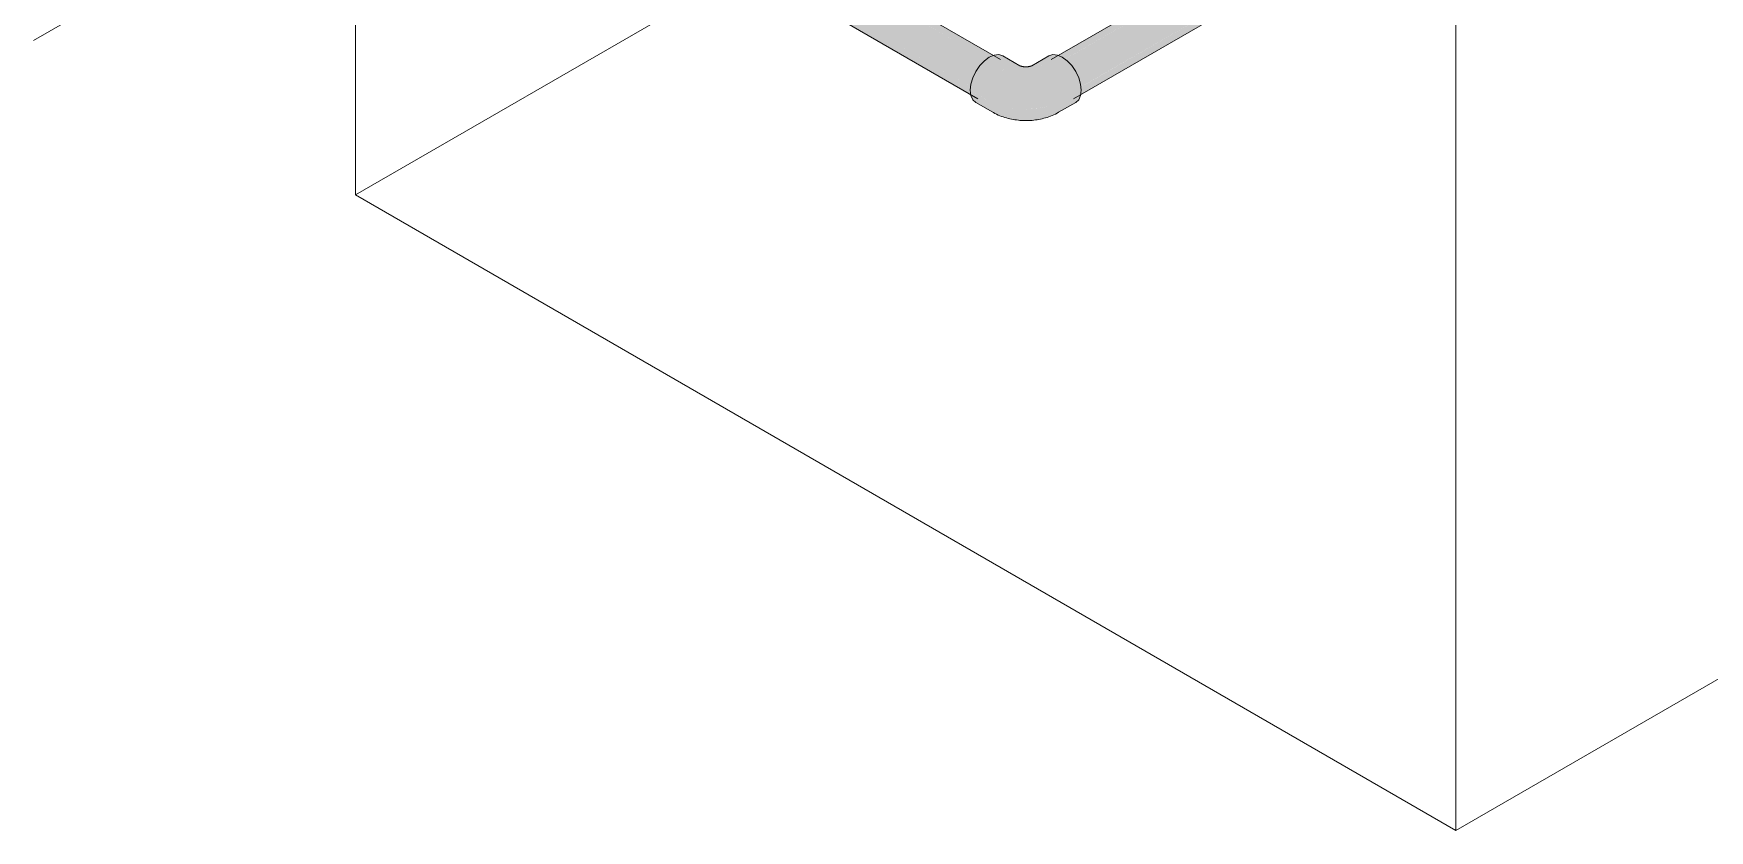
# Model space of a CAD drawing. Header units: millimetres. Extents: x -3207 to 1412, y 342 to 5433.
# Drawn here: x -3207 to -870, y 342 to 1452 of the extents above; entities that cross this region are included whole.
import ezdxf

# ---------------------------------------------------------------- set-up
doc = ezdxf.new("R2010")
doc.units = ezdxf.units.MM
for name, color, linetype, lineweight in [('A-_ANNOTSPNO_A', 7, 'Continuous', 9), ('A-_FLORLEVL_E', 7, 'Continuous', 9), ('M-_WATR----_E', 5, 'Continuous', 9)]:
    doc.layers.add(name, color=color, linetype=linetype, lineweight=lineweight)

# ---------------------------------------------------------------- blocks, each defined once
blk = doc.blocks.new('COMER_EL50_U-PVC отвод 90 - DN16-DN315 _Grey_-570492-В10 Аксонометрия')
at = {"layer": 'M-_WATR----_E', "lineweight": 20}
for points in [[(-1877.1, 1359.7), (-1876.2, 1368.2), (-1873.5, 1377.1), (-1869.3, 1385.9), (-1863.8, 1393.9), (-1857.4, 1400.7), (-1850.6, 1405.7), (-1843.7, 1408.6), (-1837.3, 1409.2), (-1831.8, 1407.5), (-1855.7, 1421.3), (-1861.1, 1423), (-1867.5, 1422.3), (-1874.4, 1419.4), (-1881.3, 1414.4), (-1887.7, 1407.7), (-1893.2, 1399.6), (-1897.4, 1390.8), (-1900, 1381.9), (-1900.9, 1373.5), (-1880.1, 1361.5)], [(-1823.5, 1346.9), (-1806.9, 1348.1), (-1793.6, 1350.5), (-1781.4, 1354.3), (-1769.9, 1359.7), (-1770.8, 1368.2), (-1773.4, 1377.1), (-1778.1, 1386.5), (-1783.1, 1393.9), (-1789.5, 1400.7), (-1796.4, 1405.7), (-1803.6, 1408.6), (-1809.7, 1409.2), (-1818.8, 1406.3), (-1822.7, 1405.9), (-1830.3, 1406.9), (-1831.8, 1407.5), (-1837.3, 1409.2), (-1843.7, 1408.6), (-1850.6, 1405.7), (-1858, 1400.1), (-1863.8, 1393.9), (-1869.3, 1385.9), (-1873.5, 1377.1), (-1876.2, 1368.2), (-1877.1, 1359.7), (-1865.6, 1354.3), (-1852.5, 1350.2), (-1836.4, 1347.6), (-1829.1, 1347.2)], [(-1769.9, 1359.7), (-1746.1, 1373.5), (-1747, 1381.9), (-1749.6, 1390.8), (-1754.1, 1400.1), (-1759.3, 1407.7), (-1765.7, 1414.4), (-1772.6, 1419.4), (-1779.4, 1422.3), (-1785.8, 1423), (-1791.3, 1421.3), (-1815.2, 1407.5), (-1809.7, 1409.2), (-1803.3, 1408.6), (-1796.4, 1405.7), (-1789, 1400.1), (-1783.1, 1393.9), (-1777.7, 1385.9), (-1773.4, 1377.1), (-1770.8, 1368.2)], [(-1869.3, 1342.6), (-1873.5, 1346.5), (-1876.2, 1352.3), (-1877.1, 1359.7), (-1900.9, 1373.5), (-1900, 1366.1), (-1896.8, 1359.7), (-1893.2, 1356.3), (-1869.6, 1342.7)], [(-1825.9, 1331.1), (-1819, 1331.2), (-1811, 1332), (-1802.7, 1333.2), (-1793.6, 1335.8), (-1785.8, 1338.7), (-1777.7, 1342.6), (-1773.4, 1346.5), (-1770.8, 1352.3), (-1769.9, 1359.7), (-1781.4, 1354.3), (-1794.5, 1350.2), (-1808.7, 1347.8), (-1823.5, 1346.9), (-1840.1, 1348.1), (-1854.6, 1350.9), (-1865.6, 1354.3), (-1877.1, 1359.7), (-1876.2, 1352.3), (-1873.5, 1346.5), (-1869.3, 1342.6), (-1860.1, 1338.1), (-1852.3, 1335.4), (-1843.3, 1333), (-1834.2, 1331.7), (-1827.6, 1331.2)], [(-1777.7, 1342.6), (-1753.8, 1356.3), (-1749.6, 1360.2), (-1747, 1366.1), (-1746.1, 1373.5), (-1769.9, 1359.7), (-1770.8, 1352.3), (-1773.4, 1346.5)]]:
    blk.add_hatch(color=47, dxfattribs=at).paths.add_polyline_path(points)
at = {"layer": 'M-_WATR----_E', "color": 66, "lineweight": 20}
for p, q in [((-1831.8, 1407.5), (-1855.7, 1421.3)), ((-1791.3, 1421.3), (-1815.2, 1407.5)), ((-1893.2, 1356.3), (-1869.3, 1342.6)), ((-1777.7, 1342.6), (-1753.8, 1356.3))]:
    blk.add_line(p, q, dxfattribs=at)
for points in [[(-1900.9, 1373.5, 0), (-1900, 1381.9, 0), (-1897.4, 1390.8, 0), (-1893.2, 1399.6, 0), (-1887.7, 1407.7, 0), (-1881.3, 1414.4, 0), (-1874.4, 1419.4, 0), (-1867.5, 1422.3, 0), (-1861.1, 1423, 0), (-1855.7, 1421.3, 0)], [(-1831.8, 1407.5, 0), (-1831.8, 1407.5, 0), (-1831.7, 1407.5, 0), (-1831.6, 1407.4, 0), (-1831.3, 1407.3, 0), (-1831.1, 1407.2, 0), (-1830.7, 1407.1, 0), (-1830.4, 1407, 0), (-1830, 1406.9, 0), (-1829.5, 1406.7, 0), (-1829, 1406.6, 0), (-1828.5, 1406.5, 0), (-1827.9, 1406.4, 0), (-1827.3, 1406.3, 0), (-1826.7, 1406.2, 0), (-1826.1, 1406.2, 0), (-1825.5, 1406.1, 0), (-1824.8, 1406.1, 0), (-1824.2, 1406.1, 0), (-1823.5, 1406.1, 0), (-1822.8, 1406.1, 0), (-1822.2, 1406.1, 0), (-1821.5, 1406.1, 0), (-1820.9, 1406.2, 0), (-1820.2, 1406.2, 0), (-1819.6, 1406.3, 0), (-1819, 1406.4, 0), (-1818.5, 1406.5, 0), (-1818, 1406.6, 0), (-1817.5, 1406.7, 0), (-1817, 1406.9, 0), (-1816.6, 1407, 0), (-1816.2, 1407.1, 0), (-1815.9, 1407.2, 0), (-1815.6, 1407.3, 0), (-1815.4, 1407.4, 0), (-1815.3, 1407.5, 0), (-1815.2, 1407.5, 0), (-1815.1, 1407.5, 0)], [(-1791.3, 1421.3, 0), (-1785.8, 1423, 0), (-1779.4, 1422.3, 0), (-1772.6, 1419.4, 0), (-1765.7, 1414.4, 0), (-1759.3, 1407.7, 0), (-1753.8, 1399.6, 0), (-1749.6, 1390.8, 0), (-1747, 1381.9, 0), (-1746.1, 1373.5, 0)], [(-1893.2, 1356.3, 0), (-1897.4, 1360.2, 0), (-1900, 1366.1, 0), (-1900.9, 1373.5, 0)], [(-1746.1, 1373.5, 0), (-1747, 1366.1, 0), (-1749.6, 1360.2, 0), (-1753.8, 1356.3, 0)], [(-1777.7, 1342.6, 0), (-1779.9, 1341.3, 0), (-1782.1, 1340.2, 0), (-1784.4, 1339.1, 0), (-1786.6, 1338.1, 0), (-1788.9, 1337.2, 0), (-1791.2, 1336.4, 0), (-1793.5, 1335.6, 0), (-1795.9, 1334.9, 0), (-1798.2, 1334.3, 0), (-1800.5, 1333.7, 0), (-1802.9, 1333.2, 0), (-1805.3, 1332.7, 0), (-1807.6, 1332.3, 0), (-1810, 1331.9, 0), (-1812.4, 1331.7, 0), (-1814.8, 1331.4, 0), (-1817.2, 1331.3, 0), (-1819.6, 1331.1, 0), (-1822, 1331.1, 0), (-1824.4, 1331.1, 0), (-1826.8, 1331.1, 0), (-1829.2, 1331.2, 0), (-1831.6, 1331.4, 0), (-1833.9, 1331.6, 0), (-1836.3, 1331.9, 0), (-1838.7, 1332.2, 0), (-1841.1, 1332.6, 0), (-1843.4, 1333, 0), (-1845.8, 1333.5, 0), (-1848.2, 1334.1, 0), (-1850.5, 1334.7, 0), (-1852.8, 1335.4, 0), (-1855.1, 1336.2, 0), (-1857.4, 1337, 0), (-1859.7, 1337.9, 0), (-1862, 1338.8, 0), (-1864.3, 1339.9, 0), (-1866.5, 1341, 0), (-1868.7, 1342.2, 0), (-1869.3, 1342.6, 0)]]:
    blk.add_polyline3d(points, dxfattribs=at)

msp = doc.modelspace()

# ---------------------------------------------------------------- hatches: boundary and pattern name
at = {"layer": 'M-_WATR----_E'}
for points in [[(-1768.8, 1416.7), (-1478.1, 1584.5), (-1484.3, 1587), (-1489.8, 1587.3), (-1494.2, 1585.9), (-1778.1, 1421.8), (-1772.6, 1419.4)], [(-1746.6, 1378.1), (-1455.8, 1545.9), (-1456.8, 1553.7), (-1459.1, 1561.1), (-1462.8, 1568.5), (-1467.4, 1575.1), (-1472.8, 1580.7), (-1478.1, 1584.5), (-1768.8, 1416.6), (-1765.7, 1414.4), (-1758.4, 1406.3), (-1753.3, 1398.5), (-1749.6, 1390.8), (-1747, 1381.9), (-1746.6, 1378.2)], [(-1746.8, 1367.3), (-1462.1, 1531.8), (-1458.6, 1535.2), (-1456.5, 1540.2), (-1455.8, 1545.9), (-1746.5, 1378), (-1746.2, 1372.5), (-1746.7, 1368.6)], [(-1900.4, 1378.1), (-1900, 1381.9), (-1896.6, 1392.4), (-1892.4, 1400.7), (-1887.7, 1407.7), (-1881.3, 1414.4), (-1878.1, 1416.7), (-2060.5, 1521.8), (-2067.2, 1516.5), (-2071.5, 1512), (-2076.7, 1504), (-2079.6, 1497.9), (-2081.8, 1490.4), (-2082.6, 1483.3), (-1900.9, 1378.4)], [(-1878.1, 1416.7), (-1873.4, 1419.8), (-1868.7, 1421.9), (-2044.6, 1523.4), (-2049.2, 1524.9), (-2054.6, 1524.3), (-2060.1, 1521.8), (-1881.3, 1418.5)], [(-1900.2, 1367.3), (-1900.9, 1374.1), (-1900.4, 1378.1), (-2082.6, 1483.3), (-2081.8, 1477.1), (-2079.1, 1471.6), (-2076.1, 1468.9), (-1900.9, 1367.7)]]:
    msp.add_hatch(color=47, dxfattribs=at).paths.add_polyline_path(points)

# ---------------------------------------------------------------- linework, layer by layer
at = {"layer": 'A-_ANNOTSPNO_A'}
for p, q in [((-2758, 4170.4), (-2758, 1227.4)), ((-1223.9, 3284.7), (-1223.9, 341.7)), ((-2758, 1227.4), (-570.9, 2490.1)), ((963.2, 1604.4), (-1223.9, 341.7)), ((-2758, 1227.4), (-1223.9, 341.7))]:
    msp.add_line(p, q, dxfattribs=at)
at = {"layer": 'A-_FLORLEVL_E'}
msp.add_line((-2758, 1701.9), (-3207, 1442.6), dxfattribs=at)
at = {"layer": 'M-_WATR----_E', "color": 66, "lineweight": 20}
for p, q in [((-1472.1, 1598.6), (-1788.3, 1416.1)), ((-1756.8, 1361.5), (-1440.4, 1544.2)), ((-1858.7, 1416.1), (-2044.6, 1523.4)), ((-2076.1, 1468.9), (-1890.2, 1361.5))]:
    msp.add_line(p, q, dxfattribs=at)

# ---------------------------------------------------------------- block references
msp.add_blockref('COMER_EL50_U-PVC отвод 90 - DN16-DN315 _Grey_-570492-В10 Аксонометрия', (0, 0), dxfattribs=at)

doc.saveas('drawing.dxf')
